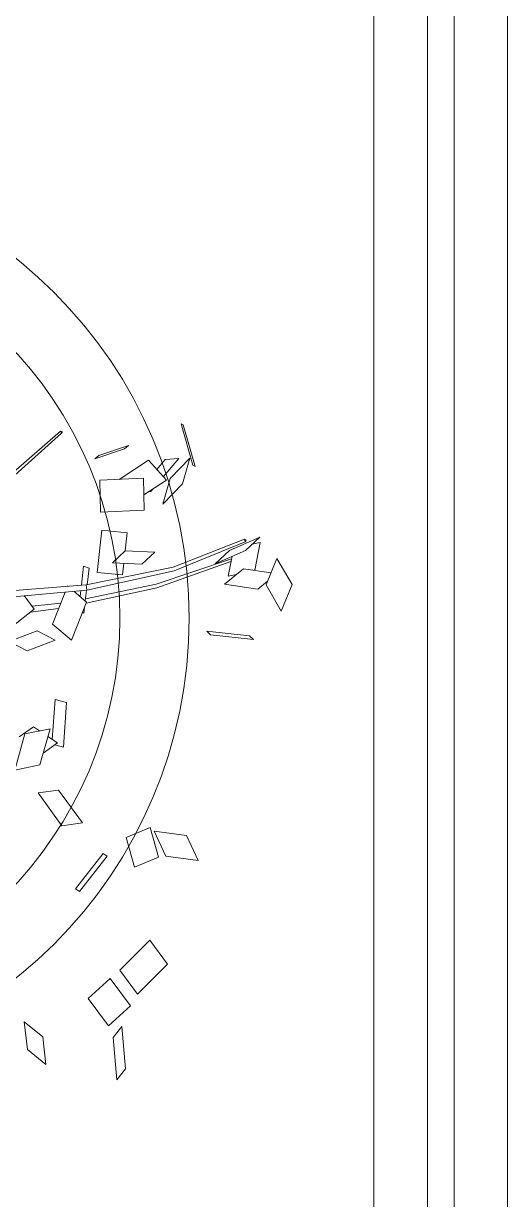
# Model space of a CAD drawing. Header units: centimetres. Extents: x 5488 to 20269, y -31398 to -19684.
# Drawn here: x 17155.9 to 17177.6, y -23937.8 to -23884.9 of the extents above; entities that cross this region are included whole.
import ezdxf

# ---------------------------------------------------------------- set-up
doc = ezdxf.new("R2010")
doc.units = ezdxf.units.CM
for name, color, linetype, lineweight in [('xxx_Auto_Dograma_Metal', 157, 'Continuous', 0), ('xxx_Auto_Element_Dograma Cam', 140, 'Continuous', 9), ('xxx_Auto_FURNISHED-01', 252, 'Continuous', 0), ('xxx_Auto_Tefris_Tefris', 32, 'Continuous', 15)]:
    doc.layers.add(name, color=color, linetype=linetype, lineweight=lineweight)
doc.layers.add('xxx_Auto_LANDSCAPE', color=7, linetype='Continuous', lineweight=0, true_color=0x496639)

# ---------------------------------------------------------------- blocks, each defined once
blk = doc.blocks.new('agac0001')
at = {"layer": 'xxx_Auto_LANDSCAPE', "linetype": 'Continuous'}
for points in [[(-7.27, 62.26), (-9.94, 60.54)], [(-4.12, 61.14), (-7.27, 62.26)], [(-9.94, 60.54), (-6.79, 59.42)], [(-6.79, 59.42), (-4.12, 61.14)], [(-4.57, 57.29), (-5.58, 60.2)], [(-6.42, 59.65), (-7.08, 58.43)], [(-4.96, 58.49), (-2.04, 59.64)], [(-2.61, 57.88), (-1.46, 59.7)], [(-1.46, 59.7), (-2.3, 56.13)], [(-2.04, 59.64), (-2.07, 58.73)], [(-7.08, 58.43), (-5.87, 54.9)], [(-5.87, 54.9), (-4.57, 57.29)], [(-4.96, 58.42), (-4.96, 58.49)], [(-3.45, 54.31), (-2.61, 57.88)], [(-1.67, 58.01), (-3.4, 49.7)], [(-1.38, 57.99), (-2.97, 49.69)], [(-1.67, 58.01), (-1.54, 58.16)], [(-1.38, 57.99), (-1.67, 58.01)], [(-1.54, 58.16), (-1.57, 58.01)], [(-1.54, 58.16), (-1.38, 57.99)], [(-11.98, 56.59), (-12.48, 56.92)], [(-12.48, 56.92), (-11.1, 52.36)], [(-10.6, 52.04), (-11.98, 56.59)], [(-5.08, 55.48), (-5.04, 56.43)], [(-2.98, 56.3), (-5.08, 55.48)], [(-3.54, 56.07), (-4.88, 47.48)], [(-3.24, 56.19), (-4.47, 47.47)], [(-2.3, 56.13), (-3.45, 54.31)], [(-2.15, 56.62), (-2.19, 56.6)], [(-2.15, 56.78), (-2.15, 56.62)], [(5.91, 52.39), (8.54, 53.7)], [(8.54, 53.7), (6.74, 51.16)], [(7.55, 54.12), (7.72, 53.91)], [(12.3, 53.67), (7.55, 54.12)], [(7.72, 53.91), (12.47, 53.46)], [(12.47, 53.46), (12.3, 53.67)], [(-11.1, 52.36), (-10.6, 52.04)], [(4.11, 49.85), (5.91, 52.39)], [(8.76, 52.51), (7.08, 50.45)], [(8.91, 51), (8.76, 52.51)], [(6.74, 51.16), (4.11, 49.85)], [(8.01, 49.9), (8.91, 51)], [(-3.4, 49.7), (-3.71, 39.82)], [(-2.97, 49.69), (-3.13, 39.86)], [(6.64, 50.72), (5.49, 47.96)], [(9.19, 49.19), (6.64, 50.72)], [(7.31, 48.25), (3.81, 47.69)], [(5.95, 49.08), (5.73, 48.8)], [(5.73, 48.8), (5.75, 48.59)], [(8, 43.47), (7.31, 48.25)], [(7.69, 45.59), (9.19, 49.19)], [(-4.88, 47.48), (-5.12, 39.47)], [(-4.47, 47.47), (-4.61, 39.51)], [(-2, 46.33), (-0.97, 47.98)], [(-0.97, 47.98), (-0.21, 44.81)], [(3.81, 47.69), (4.5, 42.91)], [(10.71, 43.88), (11.18, 47.29)], [(11.18, 47.29), (10.89, 46.8)], [(-34.26, 42.97), (-35.4, 46.4)], [(-35.4, 46.4), (-32.43, 45.66)], [(-32.43, 45.66), (-31.29, 42.23)], [(-1.24, 43.16), (-2, 46.33)], [(10.89, 46.8), (10.43, 43.39)], [(-2.77, 44.01), (-1.53, 44.39)], [(-0.21, 44.81), (-1.24, 43.16)], [(-0.22, 44.79), (1.72, 45.39)], [(1.72, 45.39), (2.5, 42.69)], [(-31.29, 42.23), (-34.26, 42.97)], [(-1.99, 41.31), (-2.77, 44.01)], [(4.5, 42.91), (8, 43.47)], [(10.43, 43.39), (10.71, 43.88)], [(-34.82, 39.36), (-34.21, 42.16)], [(-34.21, 42.16), (-30.81, 41.86)], [(-30.81, 41.86), (-31.42, 39.05)], [(2.5, 42.69), (-1.99, 41.31)], [(-48.71, 37.11), (-46.03, 40.96)], [(-46.03, 40.96), (-43.06, 39.52)], [(-1.36, 40.51), (-3.13, 39.97)], [(-1.05, 39.96), (-1.36, 40.51)], [(13.89, 40.28), (14.02, 40.4)], [(14.02, 40.4), (13.94, 40.27)], [(14.02, 40.4), (14.12, 40.21)], [(-43.06, 39.52), (-45.74, 35.67)], [(-31.42, 39.05), (-34.82, 39.36)], [(-5, 39.55), (-8.85, 37.12)], [(-5.51, 39.22), (-6.14, 39.03)], [(-3.57, 38.4), (-5, 39.55)], [(-3.7, 39.79), (-4.85, 39.43)], [(-4.27, 38.96), (-3.64, 39.16)], [(-3.13, 39.86), (-3.71, 39.82)], [(-3.71, 39.82), (-2.71, 29.57)], [(-3.13, 39.86), (-2.02, 29.65)], [(-3.07, 39.33), (-1.05, 39.96)], [(13.89, 40.28), (10.28, 34.34)], [(14.12, 40.21), (10.63, 34.24)], [(14.12, 40.21), (13.89, 40.28)], [(-6.14, 39.03), (-6.06, 38.88)], [(-2.84, 37.82), (-2.91, 37.87)], [(-2.9, 37.78), (-2.84, 37.82)], [(-45.74, 35.67), (-48.71, 37.11)], [(-33.06, 36.61), (-36.34, 32.9)], [(-32.7, 36.21), (-33.06, 36.61)], [(-8.85, 37.12), (-6.69, 35.39)], [(-6.69, 35.39), (-3.47, 37.42)], [(-4.59, 36.72), (-4.35, 33.53)], [(-49.83, 36.09), (-51.57, 33.28)], [(-46.43, 34.44), (-49.83, 36.09)], [(-35.98, 32.51), (-32.7, 36.21)], [(-15.53, 35.33), (-20.31, 34.09)], [(-14.97, 34.14), (-15.53, 35.33)], [(-9.1, 32.09), (-8.52, 35.35)], [(-8.52, 35.35), (-7.13, 33.58)], [(-5.12, 36.38), (-4.94, 33.26)], [(-57.61, 33.09), (-56.56, 34.26)], [(-56.56, 34.26), (-51.89, 34.74)], [(-51.89, 34.74), (-52.93, 33.57)], [(-48.17, 31.63), (-46.43, 34.44)], [(-28.95, 34.59), (-28.84, 32.31)], [(-24.89, 32.68), (-28.95, 34.59)], [(-20.31, 34.09), (-19.89, 33.19)], [(-19.24, 33.02), (-14.97, 34.14)], [(-52.93, 33.57), (-57.61, 33.09)], [(-51.57, 33.28), (-48.17, 31.63)], [(-36.34, 32.9), (-35.98, 32.51)], [(-24.78, 30.4), (-24.89, 32.68)], [(-18.03, 33), (-21.76, 31.16)], [(-19.74, 33.53), (-20.54, 31.76)], [(-18.83, 32.6), (-19.74, 33.53)], [(-18.08, 30.15), (-18.03, 33)], [(-7.13, 33.58), (-7.71, 30.32)], [(-4.71, 33.71), (-6.25, 30.74)], [(-3.03, 32.89), (-4.71, 33.71)], [(-28.84, 32.31), (-24.78, 30.4)], [(-17.5, 31.24), (-18.05, 31.8)], [(-7.71, 30.32), (-9.1, 32.09)], [(-21.76, 31.16), (-21.81, 28.32)], [(-21.81, 28.32), (-18.08, 30.15)], [(-18.3, 29.46), (-17.5, 31.24)], [(-54.5, 25.71), (-51.4, 25.93)], [(-52.49, 24), (-54.5, 25.71)], [(-51.4, 25.93), (-49.39, 24.22)], [(-49.39, 24.22), (-52.49, 24)]]:
    blk.add_lwpolyline(points, dxfattribs=at)
blk = doc.blocks.new('A$C7365360F')
at = {"layer": 'xxx_Auto_FURNISHED-01'}
for radius in [17.28, 14.688]:
    blk.add_circle((0.264, 0.108), radius, dxfattribs=at)
at = {"layer": 'xxx_Auto_LANDSCAPE', "xscale": 0.338688, "yscale": 0.338688, "zscale": 0.2074463999999999}
blk.add_blockref('agac0001', (0.079, 0.033), dxfattribs=at)

msp = doc.modelspace()

# ---------------------------------------------------------------- linework, layer by layer
at = {"layer": 'xxx_Auto_Dograma_Metal'}
for p, q in [((17171.62, -23859.94, -0.6), (17171.622, -23951.963, -0.3)), ((17177.62, -23859.94, -0.6), (17177.622, -23951.963, -0.3))]:
    msp.add_line(p, q, dxfattribs=at)
at = {"layer": 'xxx_Auto_Element_Dograma Cam'}
for p, q in [((17174.022, -23858.08, -0.3), (17174.022, -23953.673, -0.3)), ((17175.222, -23953.673, -0.3), (17175.222, -23858.08, -0.3))]:
    msp.add_line(p, q, dxfattribs=at)

# ---------------------------------------------------------------- block references
at = {"layer": 'xxx_Auto_Tefris_Tefris', "xscale": -1.2, "yscale": 1.2, "rotation": 280.6128426569576}
msp.add_blockref('A$C7365360F', (17142.507, -23911.991), dxfattribs=at)

doc.saveas('drawing.dxf')
